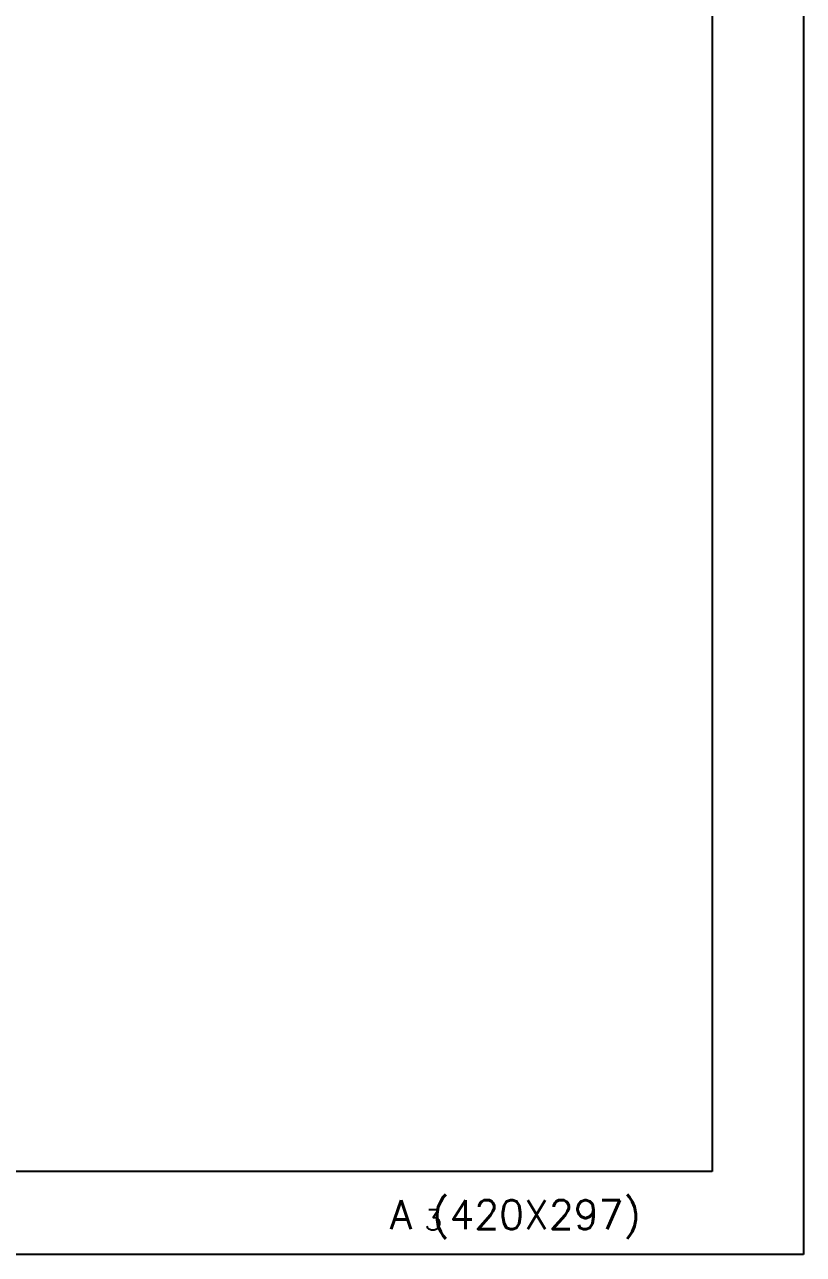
# Model space of a CAD drawing. Extents: x 2081 to 2501, y -23 to 274.
# Drawn here: x 2406.6 to 2500.6, y -23.4 to 125.1 of the extents above; entities that cross this region are included whole.
import ezdxf
from ezdxf.enums import TextEntityAlignment as Align

# ---------------------------------------------------------------- set-up
doc = ezdxf.new("R2010")
doc.units = 0
doc.header["$LTSCALE"] = 10
doc.header["$MEASUREMENT"] = 0
doc.layers.get('0').update_dxf_attribs({"color": 2, "linetype": 'CONTINUOUS'})
doc.layers.add('DWG', color=7, linetype='CONTINUOUS')
doc.layers.add('TXT', color=4, linetype='CONTINUOUS')
doc.styles.add('GHS', font='ROMANS.shx', dxfattribs={"bigfont": 'GHS.shx'})

# ---------------------------------------------------------------- blocks, each defined once
blk = doc.blocks.new('BORDER')
for p, q in [((0, 1), (0, 0)), ((0, 0), (1, 0))]:
    blk.add_line(p, q)

msp = doc.modelspace()

# ---------------------------------------------------------------- linework, layer by layer
at = {"layer": 'TXT', "color": 4}
msp.add_lwpolyline([(2489.58638, -13.35383), (2111.58638, -13.35383), (2111.58638, 260.64617), (2489.58638, 260.64617)], close=True, dxfattribs=at)

# ---------------------------------------------------------------- block references
at = {"xscale": -420, "yscale": 297, "zscale": 420}
msp.add_blockref('BORDER', (2500.58638, -23.35383), dxfattribs=at)

# ---------------------------------------------------------------- texts
at = {"layer": 'DWG', "style": 'GHS'}
msp.add_text('A (420X297)', height=3.5, dxfattribs=at).set_placement((2450.65372, -20.29326))
msp.add_text('3', height=2.5, dxfattribs=at).set_placement((2455.9017, -20.43128), align=Align.CENTER)

doc.saveas('drawing.dxf')
